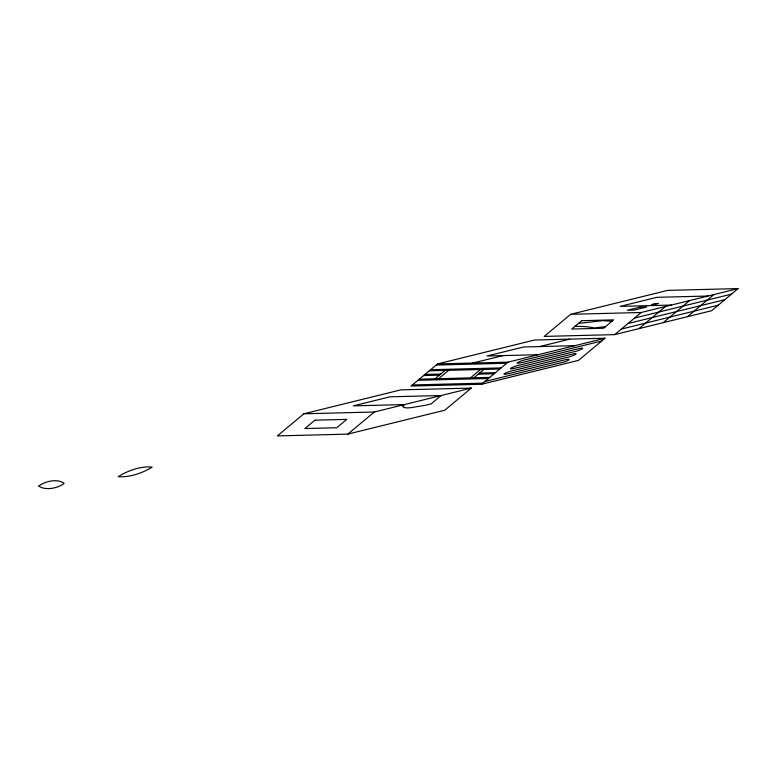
<?xml version="1.0" encoding="UTF-8"?>
<svg xmlns="http://www.w3.org/2000/svg" width="777" height="777" viewBox="0 0 777 777"><rect width="100%" height="100%" fill="white"/><g stroke="black" fill="none" stroke-linecap="round" stroke-linejoin="round"><path stroke-width="1.17" d="M303.846 413.791L277.35 435.916L347.834 434.12L444.803 410.207L471.289 388.092L400.815 389.879L303.846 413.791L374.32 412.004L471.289 388.092M347.834 434.12L374.32 412.004M437.538 363.937L411.052 386.062L481.536 384.275L578.506 360.363L604.992 338.238L534.508 340.025L437.538 363.937L508.022 362.15L604.992 338.238M435.081 378.778L445.095 370.415M438.607 378.69L448.62 370.328M470.464 377.884L480.477 369.522M473.98 377.797L483.993 369.434M481.536 384.275L508.022 362.15M570.697 314.296L544.211 336.412L614.694 334.625L711.664 310.713L738.15 288.588L667.666 290.384L570.697 314.296L641.18 312.5L738.15 288.588M614.694 334.625L641.18 312.5M638.937 328.642L665.423 306.526M663.179 322.669L689.665 300.544M687.422 316.686L713.908 294.57M651.825 304.487L658.109 303.399M658.119 303.545L651.874 304.623M634.556 318.036L731.526 294.124M627.933 323.562L724.902 299.65M472.785 363.044L502.933 355.613M539.597 346.571L569.755 339.131M621.318 329.089L718.288 305.176M601.68 341.006L527.165 359.382C523.649 359.634 509.595 365.103 522.348 362.519L575.912 349.31C590.569 345.658 577.787 351.495 572.6 352.068L520.551 364.908C515.365 365.481 502.583 371.319 517.239 367.676L569.298 354.836C583.945 351.185 571.163 357.031 565.986 357.605L513.927 370.435C510.411 370.697 496.357 376.165 509.1 373.572L562.674 360.363C575.009 357.206 567.142 361.742 560.877 362.762L484.848 381.507M578.476 323.436L602.729 320.619L611.897 321.319M605.351 326.787L602.525 326.991A16.9 2.817 -11.7 0 0 595.629 327.962L593.881 328.011A99.844 16.647 -11.7 0 0 582.332 326.457L575.058 326.291M707.993 296.027L656.827 297.329L620.163 306.371L671.338 305.07M574.844 345.678L523.669 346.979L487.004 356.012L538.179 354.71M436.218 365.044L506.701 363.257M430.633 369.716L501.107 367.919M429.302 370.823L499.786 369.026M424.961 374.446L440.753 374.048M479.652 373.057L495.444 372.659M423.64 375.553L439.432 375.155M478.331 374.164L494.114 373.766M419.289 379.186L489.772 377.389M417.968 380.293L488.451 378.496M412.373 384.955L482.857 383.168M118.327 476.66C129.37 477.602 142.541 473.096 152.146 467.123C141.482 465.821 127.768 470.609 118.337 476.592M403.049 406.41L403.7 407.342L405.545 407.789A15.958 2.661 -11.7 0 0 410.761 407.702L424.582 405.419A36.393 6.07 -11.7 0 0 431.118 403.885L441.142 395.522L389.967 396.824L353.312 405.866L404.477 404.564A36.393 6.07 -11.7 0 0 403.185 405.963L403.049 406.41M38.86 486.159C45.454 490.743 57.886 488.364 64.161 483.362C58.022 478.447 44.94 480.982 38.869 486.072M314.918 420.182L304.905 428.545L336.762 427.738L346.775 419.376L314.918 420.182M581.779 320.678L571.755 329.04L603.612 328.234L613.626 319.871L581.779 320.678M639.84 307.177L627.321 310.256L634.246 310.081L646.765 307.002L639.84 307.177"/></g></svg>
